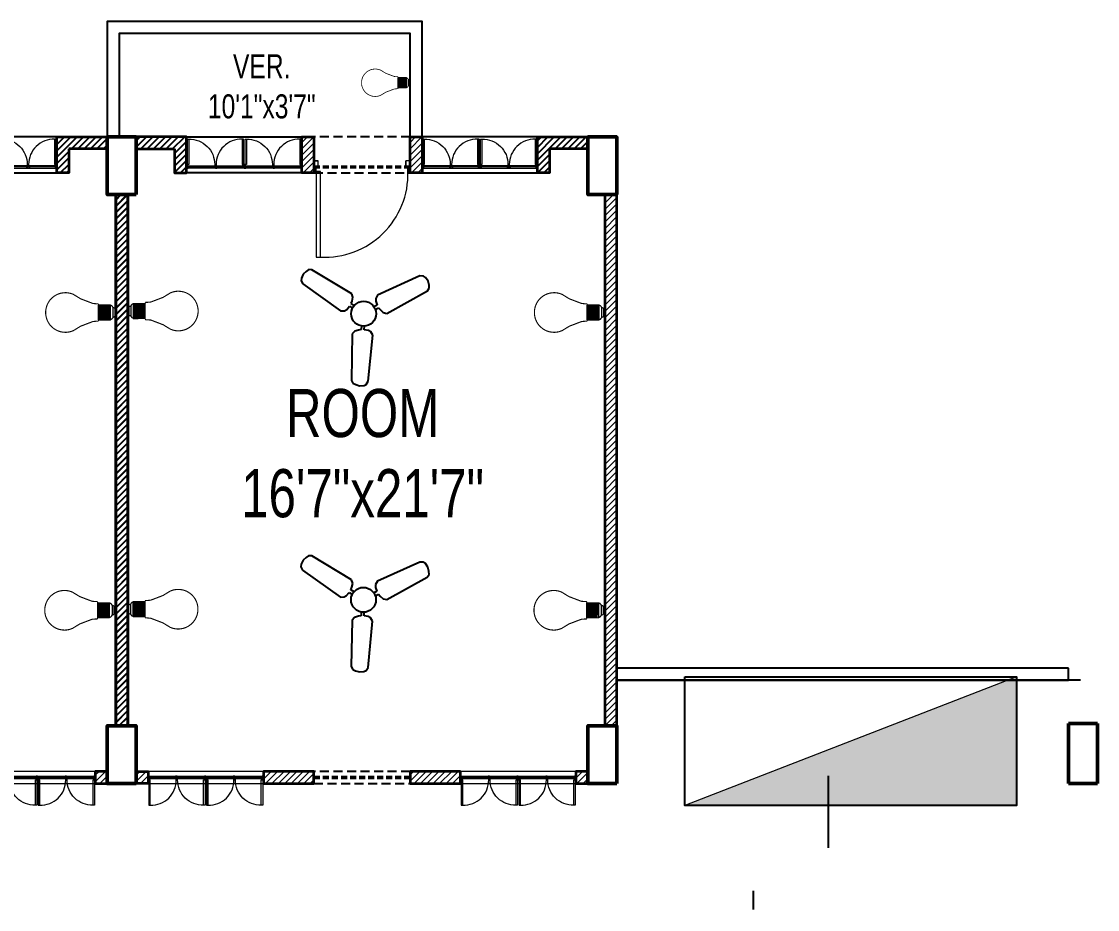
# Model space of a CAD drawing. Header units: inches. Extents: x -20263 to 10253, y -4567 to 3195.
# Drawn here: x 2133.1 to 2580.8, y 397.7 to 767.1 of the extents above; entities that cross this region are included whole.
import ezdxf

# ---------------------------------------------------------------- set-up
doc = ezdxf.new("R2010")
doc.units = ezdxf.units.IN
doc.header["$MEASUREMENT"] = 0
doc.linetypes.add('ACAD_ISO02W100', pattern=[15, 12, -3])
doc.linetypes.add('DASHED2', pattern=[0.375, 0.25, -0.125])
for name, color, linetype, lineweight in [('A-TEXT', 7, 'Continuous', 5), ('ar-DOOR-WOOD', 44, 'Continuous', 0), ('column', 1, 'Continuous', 50), ('Main Wall', 250, 'Continuous', 13), ('walll', 7, 'Continuous', 30)]:
    doc.layers.add(name, color=color, linetype=linetype, lineweight=lineweight)
doc.layers.add('hatch brick', color=32, linetype='Continuous', lineweight=0, transparency=0.4)
doc.layers.add('liveline', color=1, linetype='Continuous')
doc.styles.add('SIMPLE', font='romantic.ttf')
pattern_1 = [(45, (-1496052.2167, -132512.9514), (-1.3258252147, 1.3258252147), [])]
pattern_2 = [(45, (-1496117.7167, -132514.9514), (-1.3258252147, 1.3258252147), [])]
pattern_3 = [(45, (-1496121.2167, -132514.9514), (-1.3258252147, 1.3258252147), [])]
pattern_4 = [(45, (-1496135.7167, -132514.9514), (-1.3258252147, 1.3258252147), [])]
pattern_5 = [(45, (-1496120.0054, -132514.9514), (-1.3258252147, 1.3258252147), [])]
pattern_6 = [(45, (-1496126.2167, -132766.9514), (-1.3258252147, 1.3258252147), [])]
pattern_7 = [(45, (-1496007.2167, -132512.9514), (-1.3258252147, 1.3258252147), [])]

# ---------------------------------------------------------------- blocks, each defined once
blk = doc.blocks.new('DOOR_45')
at = {"layer": 'ar-DOOR-WOOD'}
for p, q in [((-10968.75, 15427.44), (-10963.75, 15427.44)), ((-10968.75, 15427.44), (-10968.75, 15426.44)), ((-10963.75, 15427.44), (-10963.75, 15425.44)), ((-11008.75, 15426.44), (-11008.75, 15424.44)), ((-10968.75, 15426.44), (-11008.75, 15426.44)), ((-11008.75, 15424.44), (-10968.75, 15424.44)), ((-10968.75, 15424.44), (-10968.75, 15426.44)), ((-10968.75, 15426.44), (-10966.75, 15426.44)), ((-10966.75, 15426.44), (-10966.75, 15425.44)), ((-10966.75, 15425.44), (-10963.75, 15425.44)), ((-10968.75, 15382.44), (-10968.75, 15383.44)), ((-10968.75, 15383.44), (-10966.75, 15383.44)), ((-10968.75, 15382.44), (-10963.75, 15382.44)), ((-10966.75, 15384.44), (-10963.75, 15384.44)), ((-10966.75, 15383.44), (-10966.75, 15384.44)), ((-10963.75, 15382.44), (-10963.75, 15384.44))]:
    blk.add_line(p, q, dxfattribs=at)
for points in [[(-10963.75, 15427.44), (-10968.75, 15427.44), (-10968.75, 15426.44), (-10966.75, 15426.44), (-10966.75, 15425.44), (-10963.75, 15425.44)], [(-10968.75, 15426.44), (-11008.75, 15426.44), (-11008.75, 15424.44), (-10968.75, 15424.44)], [(-10968.75, 15383.44), (-10968.75, 15382.44), (-10963.75, 15382.44), (-10963.75, 15384.44), (-10966.75, 15384.44), (-10966.75, 15383.44)]]:
    blk.add_lwpolyline(points, close=True, dxfattribs=at)
blk.add_arc((-10969.89, 15422.35), 38.92, 176.9083, 271.677, dxfattribs=at)
blk = doc.blocks.new('DOOR_40')
at = {"layer": 'ar-DOOR-WOOD'}
for p, q in [((-11029.1, 15421.4), (-11064.1, 15421.4)), ((-11064.1, 15421.4), (-11064.1, 15419.4)), ((-11064.1, 15419.4), (-11029.1, 15419.4)), ((-11029.1, 15422.4), (-11024.1, 15422.4)), ((-11029.1, 15422.4), (-11029.1, 15421.4)), ((-11029.1, 15419.4), (-11029.1, 15421.4)), ((-11029.1, 15421.4), (-11027.1, 15421.4)), ((-11027.1, 15421.4), (-11027.1, 15420.4)), ((-11027.1, 15420.4), (-11024.1, 15420.4)), ((-11024.1, 15422.4), (-11024.1, 15420.4)), ((-11029.1, 15383.4), (-11027.1, 15383.4)), ((-11029.1, 15382.4), (-11029.1, 15383.4)), ((-11029.1, 15382.4), (-11024.1, 15382.4)), ((-11027.1, 15383.4), (-11027.1, 15384.4)), ((-11027.1, 15384.4), (-11024.1, 15384.4)), ((-11024.1, 15382.4), (-11024.1, 15384.4))]:
    blk.add_line(p, q, dxfattribs=at)
blk.add_arc((-11029.4, 15418.2), 34.8, 178.03, 270.3561, dxfattribs=at)
blk = doc.blocks.new('room 1')
h = blk.add_hatch()
h.set_pattern_fill('ANSI31', color=256, scale=15)
h.paths.add_polyline_path([(1498318.01, 133229.01), (1498318.01, 133219.01), (1498323.01, 133219.01), (1498323.01, 133234.01), (1498302.01, 133234.01), (1498302.01, 133229.01), (1498302.01, 133229.01)])
h = blk.add_hatch()
h.set_pattern_fill('ANSI31', color=256, scale=15)
h.paths.add_polyline_path([(1498474.01, 133229.01), (1498474.01, 133219.01), (1498469.01, 133219.01), (1498469.01, 133234.01), (1498490.01, 133234.01), (1498490.01, 133229.01), (1498490.01, 133229.01)])
at = {"layer": 'hatch brick'}
h = blk.add_hatch(dxfattribs=at)
h.set_pattern_fill('ANSI31', color=256, scale=15)
h.set_pattern_definition([(45, (69, 2), (-1.3258252147, 1.3258252147), [])])
h.paths.add_polyline_path([(1498376.01, 133234.01), (1498376.01, 133219.01), (1498376.01, 133219.01), (1498371.01, 133219.01), (1498371.01, 133234.01)])
h = blk.add_hatch(dxfattribs=at)
h.set_pattern_fill('ANSI31', color=256, scale=15)
h.set_pattern_definition([(45, (114, 2), (-1.3258252147, 1.3258252147), [])])
h.paths.add_polyline_path([(1498421.01, 133234.01), (1498421.01, 133219.01), (1498421.01, 133219.01), (1498416.01, 133219.01), (1498416.01, 133234.01)])
h = blk.add_hatch(dxfattribs=at)
h.set_pattern_fill('ANSI31', color=256, scale=15)
h.paths.add_polyline_path([(1498298.51, 132989.01), (1498293.51, 132989.01), (1498293.51, 133210.01), (1498298.51, 133210.01)])
h = blk.add_hatch(dxfattribs=at)
h.set_pattern_fill('ANSI31', color=256, scale=15)
h.paths.add_polyline_path([(1498493.51, 132989.01), (1498498.51, 132989.01), (1498498.51, 133210.01), (1498493.51, 133210.01)])
h = blk.add_hatch(dxfattribs=at)
h.set_pattern_fill('ANSI31', color=256, scale=15)
h.set_pattern_definition([(45, (-14.5, 0), (-1.3258252147, 1.3258252147), [])])
h.paths.add_polyline_path([(1498302.01, 132970.01), (1498307.01, 132970.01), (1498307.01, 132965.01), (1498302.01, 132965.01)])
h = blk.add_hatch(dxfattribs=at)
h.set_pattern_fill('ANSI31', color=256, scale=15)
h.set_pattern_definition([(45, (-5, -252), (-1.3258252147, 1.3258252147), [])])
h.paths.add_polyline_path([(1498376.01, 132970.01), (1498355.01, 132970.01), (1498355.01, 132965.01), (1498376.01, 132965.01)])
h = blk.add_hatch(dxfattribs=at)
h.set_pattern_fill('ANSI31', color=256, scale=15)
h.set_pattern_definition([(45, (1.2113, 4e-09), (-1.3258252147, 1.3258252147), [])])
h.paths.add_polyline_path([(1498437.01, 132970.01), (1498416.01, 132970.01), (1498416.01, 132965.01), (1498437.01, 132965.01)])
h = blk.add_hatch(dxfattribs=at)
h.set_pattern_fill('ANSI31', color=256, scale=15)
h.paths.add_polyline_path([(1498490.01, 132970.01), (1498485.01, 132970.01), (1498485.01, 132965.01), (1498490.01, 132965.01)])
for points in [[(1498323.01, 133234.01), (1498371.01, 133234.01), (1498371.01, 133219.01), (1498323.01, 133219.01)], [(1498469.01, 133234.01), (1498421.01, 133234.01), (1498421.01, 133219.01), (1498469.01, 133219.01)]]:
    blk.add_lwpolyline(points, close=True)
at = {"linetype": 'DASHED2', "ltscale": 15}
for points in [[(1498376.01, 133219.01), (1498416.01, 133219.01), (1498416.01, 133234.01), (1498376.01, 133234.01)], [(1498376.01, 132965.01), (1498416.01, 132965.01), (1498416.01, 132970.01), (1498376.01, 132970.01)]]:
    blk.add_lwpolyline(points, close=True, dxfattribs=at)
at = {"layer": 'Main Wall', "color": 1, "lineweight": 50}
for points in [[(1498302.01, 133210.01), (1498290.01, 133210.01), (1498290.01, 133234.01), (1498302.01, 133234.01), (1498302.01, 133210.01)], [(1498502.01, 133210.01), (1498490.01, 133210.01), (1498490.01, 133234.01), (1498502.01, 133234.01), (1498502.01, 133210.01)], [(1498302.01, 132965.01), (1498290.01, 132965.01), (1498290.01, 132989.01), (1498302.01, 132989.01), (1498302.01, 132965.01)], [(1498502.01, 132965.01), (1498490.01, 132965.01), (1498490.01, 132989.01), (1498502.01, 132989.01), (1498502.01, 132965.01)]]:
    blk.add_lwpolyline(points, dxfattribs=at)
at = {"layer": 'Main Wall', "lineweight": 35}
for points in [[(1498318.01, 133229.01), (1498318.01, 133219.01), (1498323.01, 133219.01), (1498323.01, 133234.01), (1498302.01, 133234.01), (1498302.01, 133229.01), (1498302.01, 133229.01), (1498302.01, 133229.01), (1498318.01, 133229.01)], [(1498474.01, 133229.01), (1498474.01, 133219.01), (1498469.01, 133219.01), (1498469.01, 133234.01), (1498490.01, 133234.01), (1498490.01, 133229.01), (1498490.01, 133229.01), (1498490.01, 133229.01), (1498474.01, 133229.01)], [(1498376.01, 132970.01), (1498376.01, 132970.01), (1498355.01, 132970.01), (1498355.01, 132965.01), (1498376.01, 132965.01), (1498376.01, 132970.01)]]:
    blk.add_lwpolyline(points, dxfattribs=at)
for points in [[(1498376.01, 133234.01), (1498376.01, 133219.01), (1498376.01, 133219.01), (1498376.01, 133219.01), (1498371.01, 133219.01), (1498371.01, 133234.01)], [(1498421.01, 133234.01), (1498421.01, 133219.01), (1498421.01, 133219.01), (1498421.01, 133219.01), (1498416.01, 133219.01), (1498416.01, 133234.01)], [(1498298.51, 132989.01), (1498293.51, 132989.01), (1498293.51, 133210.01), (1498298.51, 133210.01)], [(1498493.51, 132989.01), (1498498.51, 132989.01), (1498498.51, 133210.01), (1498493.51, 133210.01)], [(1498302.01, 132970.01), (1498307.01, 132970.01), (1498307.01, 132965.01), (1498302.01, 132965.01)], [(1498437.01, 132970.01), (1498416.01, 132970.01), (1498416.01, 132965.01), (1498437.01, 132965.01)], [(1498490.01, 132970.01), (1498485.01, 132970.01), (1498485.01, 132965.01), (1498490.01, 132965.01)]]:
    blk.add_lwpolyline(points, close=True, dxfattribs=at)
at = {"layer": 'Main Wall', "color": 150}
for points in [[(1498371.01, 133221.01), (1498323.61, 133221.01), (1498323.61, 133222.01), (1498371.01, 133222.01)], [(1498371.01, 133221.01), (1498323.61, 133221.01), (1498323.61, 133221.51), (1498371.01, 133221.51)], [(1498421.01, 133221.01), (1498468.41, 133221.01), (1498468.41, 133222.01), (1498421.01, 133222.01)], [(1498421.01, 133221.01), (1498468.41, 133221.01), (1498468.41, 133221.51), (1498421.01, 133221.51)], [(1498307.01, 132968.01), (1498354.41, 132968.01), (1498354.41, 132967.01), (1498307.01, 132967.01)], [(1498307.01, 132968.01), (1498354.41, 132968.01), (1498354.41, 132967.51), (1498307.01, 132967.51)], [(1498437.61, 132968.01), (1498484.41, 132968.01), (1498484.41, 132967.01), (1498437.61, 132967.01)], [(1498437.61, 132968.01), (1498484.41, 132968.01), (1498484.41, 132967.51), (1498437.61, 132967.51)]]:
    blk.add_lwpolyline(points, close=True, dxfattribs=at)
at = {"layer": 'Main Wall', "color": 150, "linetype": 'DASHED2', "ltscale": 10}
for points in [[(1498376.01, 133222.01), (1498416.01, 133222.01), (1498416.01, 133221.01), (1498376.01, 133221.01)], [(1498376.01, 133222.01), (1498416.01, 133222.01), (1498416.01, 133221.51), (1498376.01, 133221.51)], [(1498376.01, 132968.01), (1498416.01, 132968.01), (1498416.01, 132967.01), (1498376.01, 132967.01)], [(1498376.01, 132968.01), (1498416.01, 132968.01), (1498416.01, 132967.51), (1498376.01, 132967.51)]]:
    blk.add_lwpolyline(points, close=True, dxfattribs=at)
at = {"layer": 'Main Wall'}
for points in [[(1498307.01, 132965.01), (1498355.01, 132965.01), (1498355.01, 132970.01), (1498307.01, 132970.01)], [(1498437.01, 132965.01), (1498485.01, 132965.01), (1498485.01, 132970.01), (1498437.01, 132970.01)]]:
    blk.add_lwpolyline(points, close=True, dxfattribs=at)
at = {"layer": 'Main Wall', "extrusion": (0, 0, -1)}
for name, p, xscale, yscale, zscale, rotation in [('DOOR_40', (-1502949.75, 129913.77), 0.2999999999999545, 0.2999999999999545, -0.2999999999999545, 270), ('DOOR_40', (-1502973.75, 129913.77), 0.2999999999999545, 0.2999999999999545, -0.2999999999999545, 270), ('DOOR_40', (-1493818.28, 129913.77), -0.2999999999999545, 0.2999999999999545, -0.2999999999999545, 90), ('DOOR_40', (-1493842.28, 129913.77), -0.2999999999999545, 0.2999999999999545, -0.2999999999999545, 90), ('DOOR_45', (-1512089.3, 142969.57), -0.8888888888889142, 0.8888888888889142, -0.8888888888889142, 270), ('DOOR_45', (-1512089.3, 123219.46), 0.8888888888889142, 0.8888888888889142, -0.8888888888889142, 270), ('DOOR_40', (-1493704.28, 136275.25), 0.2999999999999545, 0.2999999999999545, -0.2999999999999545, 90), ('DOOR_40', (-1493728.28, 136275.25), 0.2999999999999545, 0.2999999999999545, -0.2999999999999545, 90), ('DOOR_40', (-1493834.28, 136275.25), 0.2999999999999545, 0.2999999999999545, -0.2999999999999545, 90), ('DOOR_40', (-1493858.28, 136275.25), 0.2999999999999545, 0.2999999999999545, -0.2999999999999545, 90)]:
    blk.add_blockref(name, p, dxfattribs=dict(at, xscale=xscale, yscale=yscale, zscale=zscale, rotation=rotation))
at = {"layer": 'Main Wall'}
for p, xscale, yscale, zscale, rotation in [((1493720.28, 129913.77), 0.2999999999999545, 0.2999999999999545, 0.2999999999999545, 270), ((1493744.28, 129913.77), 0.2999999999999545, 0.2999999999999545, 0.2999999999999545, 270), ((1503047.75, 129913.77), -0.2999999999999545, 0.2999999999999545, 0.2999999999999546, 90), ((1503071.75, 129913.77), -0.2999999999999545, 0.2999999999999545, 0.2999999999999546, 90), ((1502933.75, 136275.25), 0.2999999999999546, 0.2999999999999546, 0.2999999999999546, 90), ((1502957.75, 136275.25), 0.2999999999999546, 0.2999999999999546, 0.2999999999999546, 90), ((1503063.75, 136275.25), 0.2999999999999546, 0.2999999999999546, 0.2999999999999546, 90), ((1503087.75, 136275.25), 0.2999999999999546, 0.2999999999999546, 0.2999999999999546, 90)]:
    blk.add_blockref('DOOR_40', p, dxfattribs=dict(at, xscale=xscale, yscale=yscale, zscale=zscale, rotation=rotation))
blk = doc.blocks.new('LED')
for p, q in [((-11.6, -7.7), (11.7, -7.7)), ((-11.6, -11), (11.7, -9.6)), ((-11.6, -13.3), (11.7, -11.8)), ((-11.5, -15.5), (11.8, -14.1)), ((-11.3, -17.8), (11.9, -16.3)), ((-12.1, -25.6), (11.9, -25.6)), ((-11.2, -20), (12.1, -18.6)), ((-11.2, -22.2), (12.1, -20.8)), ((-11.2, -24.5), (12.1, -23.1))]:
    blk.add_line(p, q)
at = {"lineweight": 9}
blk.add_line((7.8, -3.1), (-7.8, -3.1), dxfattribs=at)
for points, const_width in [([(5.3, 0), (5.4, 0), (5.7, 0), (6.1, -0.1), (6.6, -0.3), (7, -0.6), (7.2, -0.9), (7.4, -1.2), (7.5, -1.5), (7.7, -2), (7.7, -2.5), (7.8, -3.1), (7.7, -2.5), (7.7, -2), (7.5, -1.5), (7.4, -1.2), (7.2, -0.9), (7, -0.6), (6.6, -0.3), (6.1, -0.1), (5.7, 0), (5.4, 0), (5.3, 0), (-5.3, 0), (-5.4, 0), (-5.5, 0), (-5.8, 0), (-6.1, -0.1), (-6.4, -0.2), (-6.7, -0.5), (-7, -0.7), (-7.3, -1.1), (-7.6, -1.7), (-7.7, -2.3), (-7.8, -3.1), (-7.8, -3.1), (-7.9, -3.2), (-8.1, -3.2), (-8.3, -3.3), (-8.9, -3.6), (-9.6, -4.1), (-10.3, -4.7), (-11, -5.4), (-11.2, -5.9), (-11.4, -6.4), (-11.6, -7), (-11.6, -7.7), (-12.2, -7.7), (-12.1, -26)], 2), ([(-5.3, 0), (-5.4, 0), (-5.5, 0), (-5.8, 0), (-6.1, -0.1), (-6.4, -0.2), (-6.7, -0.5), (-7, -0.7), (-7.3, -1.1), (-7.6, -1.7), (-7.7, -2.3), (-7.8, -3.1)], 1), ([(11.9, -26.1), (11.9, -7.7), (11.7, -7.7), (11.6, -7), (11.4, -6.4), (11.2, -5.9), (11, -5.4), (10.3, -4.7), (9.6, -4.1), (8.9, -3.6), (8.3, -3.3), (7.9, -3.2), (7.8, -3.1), (7.8, -3.1)], 2), ([(-0.1, -111.1), (-0.2, -111.1), (-1, -111.1), (-1.8, -111.1), (-2.6, -111.1), (-3.4, -111), (-4.2, -110.9), (-5, -110.8), (-5.8, -110.6), (-6.6, -110.5), (-7.4, -110.3), (-8.1, -110.1), (-8.9, -109.9), (-9.6, -109.7), (-10.4, -109.5), (-11.1, -109.2), (-11.8, -108.9), (-12.5, -108.7), (-13.2, -108.3), (-13.9, -108), (-14.6, -107.7), (-15.3, -107.3), (-16, -106.9), (-16.6, -106.6), (-17.3, -106.2), (-17.9, -105.7), (-18.5, -105.3), (-19.2, -104.8), (-19.8, -104.4), (-20.4, -103.9), (-20.9, -103.4), (-21.5, -102.9), (-22.1, -102.4), (-22.6, -101.9), (-23.1, -101.3), (-23.7, -100.8), (-24.2, -100.2), (-24.6, -99.6), (-25.1, -99), (-25.6, -98.4), (-26, -97.8), (-26.5, -97.2), (-26.9, -96.5), (-27.3, -95.9), (-27.7, -95.2), (-28.1, -94.6), (-28.4, -93.9), (-28.8, -93.2), (-29.1, -92.5), (-29.4, -91.8), (-29.7, -91.1), (-30, -90.4), (-30.2, -89.6), (-30.5, -88.9), (-30.7, -88.1), (-30.9, -87.4), (-31.1, -86.6), (-31.2, -85.9), (-31.4, -85.1), (-31.5, -84.3), (-31.6, -83.5), (-31.7, -82.7), (-31.8, -81.9), (-31.8, -81.1), (-31.9, -80.3), (-31.9, -79.5), (-31.9, -78.2), (-31.8, -77), (-31.7, -75.8), (-31.5, -74.6), (-31.3, -73.4), (-31.1, -72.2), (-30.8, -71.1), (-30.4, -69.9), (-30, -68.8), (-29.6, -67.7), (-29.2, -66.6), (-22.1, -55), (-14.6, -35.3), (-14.1, -29.7), (-14.1, -27.1), (-12.1, -25.6)], 1.8), ([(-0.1, -111.1), (0, -111.1), (0.8, -111.1), (1.6, -111.1), (2.5, -111.1), (3.3, -111), (4, -110.9), (4.8, -110.8), (5.6, -110.6), (6.4, -110.5), (7.2, -110.3), (7.9, -110.1), (8.7, -109.9), (9.4, -109.7), (10.2, -109.5), (10.9, -109.2), (11.6, -108.9), (12.3, -108.7), (13, -108.3), (13.7, -108), (14.4, -107.7), (15.1, -107.3), (15.8, -106.9), (16.4, -106.6), (17.1, -106.2), (17.7, -105.7), (18.3, -105.3), (19, -104.8), (19.6, -104.4), (20.2, -103.9), (20.7, -103.4), (21.3, -102.9), (21.9, -102.4), (22.4, -101.9), (22.9, -101.3), (23.5, -100.8), (24, -100.2), (24.5, -99.6), (24.9, -99), (25.4, -98.4), (25.8, -97.8), (26.3, -97.2), (26.7, -96.5), (27.1, -95.9), (27.5, -95.2), (27.9, -94.6), (28.2, -93.9), (28.6, -93.2), (28.9, -92.5), (29.2, -91.8), (29.5, -91.1), (29.8, -90.4), (30, -89.6), (30.3, -88.9), (30.5, -88.1), (30.7, -87.4), (30.9, -86.6), (31, -85.9), (31.2, -85.1), (31.3, -84.3), (31.4, -83.5), (31.5, -82.7), (31.6, -81.9), (31.6, -81.1), (31.7, -80.3), (31.7, -79.5), (31.7, -78.2), (31.6, -77), (31.5, -75.8), (31.3, -74.6), (31.1, -73.4), (30.9, -72.2), (30.6, -71.1), (30.2, -69.9), (29.9, -68.8), (29.4, -67.7), (29, -66.6), (21.9, -55), (14.4, -35.3), (13.9, -29.7), (13.9, -27.1), (11.9, -25.6)], 1.8)]:
    blk.add_lwpolyline(points, dxfattribs=dict(const_width=const_width))
at = {"color": 7, "lineweight": 20}
blk.add_open_spline([(-9.8, -25.6), (-9.8, -25.6), (9.4, -25.6), (9.4, -25.6)], degree=3, dxfattribs=at)
blk = doc.blocks.new('6')
at = {"color": 7}
for p, q in [((3268.2, -2243.2), (3260.1, -2275.1)), ((3285.1, -2227.8), (3268.2, -2243.2)), ((3322, -2211.4), (3285.1, -2227.8)), ((3358.8, -2210.9), (3322, -2211.4)), ((3387.4, -2214.9), (3358.8, -2210.9)), ((3407.5, -2235.6), (3387.4, -2214.9)), ((3532.6, -2638.3), (3407.5, -2235.6)), ((3260.1, -2275.1), (3351.4, -2686.9)), ((3518.4, -2668.9), (3532.6, -2638.3)), ((3351.4, -2686.9), (3378.5, -2709.3)), ((3378.5, -2709.3), (3403, -2714.4)), ((3403, -2714.4), (3440.1, -2709.5)), ((3440.1, -2709.5), (3449.6, -2742.4)), ((3467.6, -2701.4), (3489.2, -2689.8)), ((3476.7, -2735.2), (3467.6, -2701.4)), ((3489.2, -2689.8), (3518.4, -2668.9)), ((3649, -2834.9), (3634.6, -2869.5)), ((3665.6, -2816.2), (3649, -2834.9)), ((3698.5, -2804), (3665.6, -2816.2)), ((4100.8, -2930.8), (3698.5, -2804)), ((3290.9, -2913.4), (3004.7, -3223.2)), ((3324.5, -2910.5), (3290.9, -2913.4)), ((3357.2, -2925.3), (3324.5, -2910.5)), ((3378, -2938.2), (3357.2, -2925.3)), ((3402.8, -2913.4), (3378, -2938.2)), ((3594.1, -2888.3), (3627.9, -2897.4)), ((3634.6, -2869.5), (3601.3, -2861.3)), ((3627.9, -2897.4), (3627.1, -2921.8)), ((3627.1, -2921.8), (3630.6, -2957.5)), ((4124.4, -2953.8), (4100.8, -2930.8)), ((3398.8, -2958), (3422.6, -2933.2)), ((3421.6, -2987.7), (3398.8, -2958)), ((3429.5, -3011.4), (3421.6, -2987.7)), ((3423.5, -3046), (3429.5, -3011.4)), ((3630.6, -2957.5), (3650, -2985.2)), ((3650, -2985.2), (4061.4, -3078.2)), ((4107, -3048.4), (4125, -3016.3)), ((4129.3, -2976.1), (4124.4, -2953.8)), ((4125, -3016.3), (4129.3, -2976.1)), ((3112.6, -3331), (3423.5, -3046)), ((4061.4, -3078.2), (4089.3, -3071.2)), ((4089.3, -3071.2), (4107, -3048.4)), ((3004.7, -3223.2), (2996.8, -3250.9)), ((2996.8, -3250.9), (3007.7, -3277.6)), ((3007.7, -3277.6), (3026.5, -3309.3)), ((3026.5, -3309.3), (3059.1, -3333)), ((3059.1, -3333), (3080.9, -3339.9)), ((3080.9, -3339.9), (3112.6, -3331))]:
    blk.add_line(p, q, dxfattribs=at)
blk.add_circle((3491.2, -2845.6), 113.2, dxfattribs=at)

msp = doc.modelspace()

# ---------------------------------------------------------------- hatches: boundary and pattern name
h = msp.add_hatch()
h.set_pattern_fill('ANSI31', color=256, scale=15)
h.set_pattern_definition(pattern_3)
h.paths.add_polyline_path([(2196.797, 714.062), (2196.797, 704.062), (2201.797, 704.062), (2201.797, 719.062), (2180.797, 719.062), (2180.797, 714.062), (2180.797, 714.062)])
h = msp.add_hatch()
h.set_pattern_fill('ANSI31', color=256, scale=15)
h.set_pattern_definition(pattern_3)
h.paths.add_polyline_path([(2196.797, 714.062), (2196.797, 704.062), (2201.797, 704.062), (2201.797, 719.062), (2180.797, 719.062), (2180.797, 714.062), (2180.797, 714.062)])
h = msp.add_hatch()
h.set_pattern_fill('ANSI31', color=256, scale=15)
h.set_pattern_definition(pattern_3)
h.paths.add_polyline_path([(2352.797, 714.062), (2352.797, 704.062), (2347.797, 704.062), (2347.797, 719.062), (2368.797, 719.062), (2368.797, 714.062), (2368.797, 714.062)])
h = msp.add_hatch()
h.set_pattern_fill('ANSI31', color=256, scale=15)
h.set_pattern_definition(pattern_3)
h.paths.add_polyline_path([(2352.797, 714.062), (2352.797, 704.062), (2347.797, 704.062), (2347.797, 719.062), (2368.797, 719.062), (2368.797, 714.062), (2368.797, 714.062)])
at = {"layer": 'hatch brick'}
h = msp.add_hatch(dxfattribs=at)
h.set_pattern_fill('ANSI31', color=256, scale=15)
h.set_pattern_definition(pattern_1)
h.paths.add_polyline_path([(2254.797, 719.062), (2254.797, 704.062), (2254.797, 704.062), (2249.797, 704.062), (2249.797, 719.062)])
h = msp.add_hatch(dxfattribs=at)
h.set_pattern_fill('ANSI31', color=256, scale=15)
h.set_pattern_definition(pattern_1)
h.paths.add_polyline_path([(2254.797, 719.062), (2254.797, 704.062), (2254.797, 704.062), (2249.797, 704.062), (2249.797, 719.062)])
h = msp.add_hatch(dxfattribs=at)
h.set_pattern_fill('ANSI31', color=256, scale=15)
h.set_pattern_definition(pattern_7)
h.paths.add_polyline_path([(2299.797, 719.062), (2299.797, 704.062), (2299.797, 704.062), (2294.797, 704.062), (2294.797, 719.062)])
h = msp.add_hatch(dxfattribs=at)
h.set_pattern_fill('ANSI31', color=256, scale=15)
h.set_pattern_definition(pattern_7)
h.paths.add_polyline_path([(2299.797, 719.062), (2299.797, 704.062), (2299.797, 704.062), (2294.797, 704.062), (2294.797, 719.062)])
h = msp.add_hatch(dxfattribs=at)
h.set_pattern_fill('ANSI31', color=256, scale=15)
h.set_pattern_definition(pattern_3)
h.paths.add_polyline_path([(2177.297, 474.062), (2172.297, 474.062), (2172.297, 695.062), (2177.297, 695.062)])
h = msp.add_hatch(dxfattribs=at)
h.set_pattern_fill('ANSI31', color=256, scale=15)
h.set_pattern_definition(pattern_3)
h.paths.add_polyline_path([(2177.297, 474.062), (2172.297, 474.062), (2172.297, 695.062), (2177.297, 695.062)])
h = msp.add_hatch(dxfattribs=at)
h.set_pattern_fill('ANSI31', color=256, scale=15)
h.set_pattern_definition(pattern_2)
h.paths.add_polyline_path([(2375.797, 474.062), (2380.797, 474.062), (2380.797, 695.062), (2375.797, 695.062)])
h = msp.add_hatch(dxfattribs=at)
h.set_pattern_fill('ANSI31', color=256, scale=15)
h.set_pattern_definition(pattern_2)
h.paths.add_polyline_path([(2375.797, 474.062), (2380.797, 474.062), (2380.797, 695.062), (2375.797, 695.062)])
h = msp.add_hatch(dxfattribs=at)
h.set_pattern_fill('ANSI31', color=256, scale=15)
h.set_pattern_definition(pattern_4)
h.paths.add_polyline_path([(2180.797, 455.062), (2185.797, 455.062), (2185.797, 450.062), (2180.797, 450.062)])
h = msp.add_hatch(dxfattribs=at)
h.set_pattern_fill('ANSI31', color=256, scale=15)
h.set_pattern_definition(pattern_4)
h.paths.add_polyline_path([(2180.797, 455.062), (2185.797, 455.062), (2185.797, 450.062), (2180.797, 450.062)])
h = msp.add_hatch(dxfattribs=at)
h.set_pattern_fill('ANSI31', color=256, scale=15)
h.set_pattern_definition(pattern_6)
h.paths.add_polyline_path([(2254.797, 455.062), (2233.797, 455.062), (2233.797, 450.062), (2254.797, 450.062)])
h = msp.add_hatch(dxfattribs=at)
h.set_pattern_fill('ANSI31', color=256, scale=15)
h.set_pattern_definition(pattern_6)
h.paths.add_polyline_path([(2254.797, 455.062), (2233.797, 455.062), (2233.797, 450.062), (2254.797, 450.062)])
h = msp.add_hatch(dxfattribs=at)
h.set_pattern_fill('ANSI31', color=256, scale=15)
h.set_pattern_definition(pattern_5)
h.paths.add_polyline_path([(2315.797, 455.062), (2294.797, 455.062), (2294.797, 450.062), (2315.797, 450.062)])
h = msp.add_hatch(dxfattribs=at)
h.set_pattern_fill('ANSI31', color=256, scale=15)
h.set_pattern_definition(pattern_5)
h.paths.add_polyline_path([(2315.797, 455.062), (2294.797, 455.062), (2294.797, 450.062), (2315.797, 450.062)])
h = msp.add_hatch(dxfattribs=at)
h.set_pattern_fill('ANSI31', color=256, scale=15)
h.set_pattern_definition(pattern_3)
h.paths.add_polyline_path([(2368.797, 455.062), (2363.797, 455.062), (2363.797, 450.062), (2368.797, 450.062)])
h = msp.add_hatch(dxfattribs=at)
h.set_pattern_fill('ANSI31', color=256, scale=15)
h.set_pattern_definition(pattern_3)
h.paths.add_polyline_path([(2368.797, 455.062), (2363.797, 455.062), (2363.797, 450.062), (2368.797, 450.062)])
at = {"layer": 'walll', "linetype": 'ACAD_ISO02W100', "lineweight": 20}
h = msp.add_hatch(color=7, dxfattribs=at)
h.dxf.hatch_style = 1
h.paths.add_polyline_path([(2547.111, 440.868), (2547.111, 494.408), (2409.141, 440.868)])

# ---------------------------------------------------------------- linework, layer by layer
for p, q in [((2568.797, 498.062), (2380.797, 498.062)), ((2568.797, 498.062), (2380.797, 498.062)), ((2573.797, 493.062), (2380.797, 493.062)), ((2573.797, 493.062), (2380.797, 493.062))]:
    msp.add_line(p, q)
at = {"color": 7, "lineweight": 20}
msp.add_line((2547.111, 494.408), (2409.141, 440.868), dxfattribs=at)
at = {"color": 30, "true_color": 0xf8991e}
msp.add_line((2437.577, 405.349), (2437.577, 397.661), dxfattribs=at)
msp.add_line((2437.577, 405.349), (2437.577, 397.661), dxfattribs=at)
for points in [[(2299.797, 719.062), (2299.797, 767.062), (2168.797, 767.062), (2168.797, 719.062)], [(2299.797, 719.062), (2299.797, 767.062), (2168.797, 767.062), (2168.797, 719.062)], [(2294.797, 719.062), (2294.797, 762.062), (2173.797, 762.062), (2173.797, 719.062)], [(2294.797, 719.062), (2294.797, 762.062), (2173.797, 762.062), (2173.797, 719.062)]]:
    msp.add_lwpolyline(points)
for points in [[(2201.797, 719.062), (2249.797, 719.062), (2249.797, 704.062), (2201.797, 704.062)], [(2201.797, 719.062), (2249.797, 719.062), (2249.797, 704.062), (2201.797, 704.062)], [(2347.797, 719.062), (2299.797, 719.062), (2299.797, 704.062), (2347.797, 704.062)], [(2347.797, 719.062), (2299.797, 719.062), (2299.797, 704.062), (2347.797, 704.062)], [(2568.797, 498.062), (2380.797, 498.062), (2380.797, 493.062), (2568.797, 493.062)], [(2568.797, 498.062), (2380.797, 498.062), (2380.797, 493.062), (2568.797, 493.062)]]:
    msp.add_lwpolyline(points, close=True)
at = {"linetype": 'DASHED2', "ltscale": 15}
for points in [[(2254.797, 704.062), (2294.797, 704.062), (2294.797, 719.062), (2254.797, 719.062)], [(2254.797, 704.062), (2294.797, 704.062), (2294.797, 719.062), (2254.797, 719.062)], [(2254.797, 450.062), (2294.797, 450.062), (2294.797, 455.062), (2254.797, 455.062)], [(2254.797, 450.062), (2294.797, 450.062), (2294.797, 455.062), (2254.797, 455.062)]]:
    msp.add_lwpolyline(points, close=True, dxfattribs=at)
at = {"color": 7, "lineweight": -3}
msp.add_lwpolyline([(2409.141, 494.408), (2547.111, 494.408), (2547.111, 440.868), (2409.141, 440.868)], close=True, dxfattribs=at)
at = {"layer": 'column', "ltscale": 2000}
for p, q in [((2568.797, 475.062), (2580.797, 475.062)), ((2568.797, 475.062), (2568.797, 450.062)), ((2568.797, 475.062), (2580.797, 475.062)), ((2568.797, 475.062), (2568.797, 450.062)), ((2568.797, 475.062), (2580.797, 475.062)), ((2568.797, 475.062), (2568.797, 450.062)), ((2568.797, 475.062), (2580.797, 475.062)), ((2568.797, 475.062), (2568.797, 450.062)), ((2580.797, 475.062), (2580.797, 450.062)), ((2580.797, 475.062), (2580.797, 450.062)), ((2580.797, 475.062), (2580.797, 450.062)), ((2580.797, 475.062), (2580.797, 450.062)), ((2580.797, 450.062), (2568.797, 450.062)), ((2580.797, 450.062), (2568.797, 450.062)), ((2580.797, 450.062), (2568.797, 450.062)), ((2580.797, 450.062), (2568.797, 450.062))]:
    msp.add_line(p, q, dxfattribs=at)
at = {"layer": 'liveline'}
msp.add_line((2468.795, 453.295), (2468.795, 423.295), dxfattribs=at)
at = {"layer": 'Main Wall', "color": 1, "lineweight": 50}
for points in [[(2180.797, 695.062), (2168.797, 695.062), (2168.797, 719.062), (2180.797, 719.062), (2180.797, 695.062)], [(2180.797, 695.062), (2168.797, 695.062), (2168.797, 719.062), (2180.797, 719.062), (2180.797, 695.062)], [(2380.797, 695.062), (2368.797, 695.062), (2368.797, 719.062), (2380.797, 719.062), (2380.797, 695.062)], [(2380.797, 695.062), (2368.797, 695.062), (2368.797, 719.062), (2380.797, 719.062), (2380.797, 695.062)], [(2180.797, 450.062), (2168.797, 450.062), (2168.797, 474.062), (2180.797, 474.062), (2180.797, 450.062)], [(2180.797, 450.062), (2168.797, 450.062), (2168.797, 474.062), (2180.797, 474.062), (2180.797, 450.062)], [(2380.797, 450.062), (2368.797, 450.062), (2368.797, 474.062), (2380.797, 474.062), (2380.797, 450.062)], [(2380.797, 450.062), (2368.797, 450.062), (2368.797, 474.062), (2380.797, 474.062), (2380.797, 450.062)]]:
    msp.add_lwpolyline(points, dxfattribs=at)
at = {"layer": 'Main Wall', "lineweight": 35}
for points in [[(2196.797, 714.062), (2196.797, 704.062), (2201.797, 704.062), (2201.797, 719.062), (2180.797, 719.062), (2180.797, 714.062), (2180.797, 714.062), (2180.797, 714.062), (2196.797, 714.062)], [(2196.797, 714.062), (2196.797, 704.062), (2201.797, 704.062), (2201.797, 719.062), (2180.797, 719.062), (2180.797, 714.062), (2180.797, 714.062), (2180.797, 714.062), (2196.797, 714.062)], [(2352.797, 714.062), (2352.797, 704.062), (2347.797, 704.062), (2347.797, 719.062), (2368.797, 719.062), (2368.797, 714.062), (2368.797, 714.062), (2368.797, 714.062), (2352.797, 714.062)], [(2352.797, 714.062), (2352.797, 704.062), (2347.797, 704.062), (2347.797, 719.062), (2368.797, 719.062), (2368.797, 714.062), (2368.797, 714.062), (2368.797, 714.062), (2352.797, 714.062)], [(2254.797, 455.062), (2254.797, 455.062), (2233.797, 455.062), (2233.797, 450.062), (2254.797, 450.062), (2254.797, 455.062)], [(2254.797, 455.062), (2254.797, 455.062), (2233.797, 455.062), (2233.797, 450.062), (2254.797, 450.062), (2254.797, 455.062)]]:
    msp.add_lwpolyline(points, dxfattribs=at)
for points in [[(2254.797, 719.062), (2254.797, 704.062), (2254.797, 704.062), (2254.797, 704.062), (2249.797, 704.062), (2249.797, 719.062)], [(2254.797, 719.062), (2254.797, 704.062), (2254.797, 704.062), (2254.797, 704.062), (2249.797, 704.062), (2249.797, 719.062)], [(2299.797, 719.062), (2299.797, 704.062), (2299.797, 704.062), (2299.797, 704.062), (2294.797, 704.062), (2294.797, 719.062)], [(2299.797, 719.062), (2299.797, 704.062), (2299.797, 704.062), (2299.797, 704.062), (2294.797, 704.062), (2294.797, 719.062)], [(2177.297, 474.062), (2172.297, 474.062), (2172.297, 695.062), (2177.297, 695.062)], [(2177.297, 474.062), (2172.297, 474.062), (2172.297, 695.062), (2177.297, 695.062)], [(2375.797, 474.062), (2380.797, 474.062), (2380.797, 695.062), (2375.797, 695.062)], [(2375.797, 474.062), (2380.797, 474.062), (2380.797, 695.062), (2375.797, 695.062)], [(2180.797, 455.062), (2185.797, 455.062), (2185.797, 450.062), (2180.797, 450.062)], [(2180.797, 455.062), (2185.797, 455.062), (2185.797, 450.062), (2180.797, 450.062)], [(2315.797, 455.062), (2294.797, 455.062), (2294.797, 450.062), (2315.797, 450.062)], [(2315.797, 455.062), (2294.797, 455.062), (2294.797, 450.062), (2315.797, 450.062)], [(2368.797, 455.062), (2363.797, 455.062), (2363.797, 450.062), (2368.797, 450.062)], [(2368.797, 455.062), (2363.797, 455.062), (2363.797, 450.062), (2368.797, 450.062)]]:
    msp.add_lwpolyline(points, close=True, dxfattribs=at)
at = {"layer": 'Main Wall', "color": 150}
for points in [[(2249.797, 706.062), (2202.397, 706.062), (2202.397, 707.062), (2249.797, 707.062)], [(2249.797, 706.062), (2202.397, 706.062), (2202.397, 707.062), (2249.797, 707.062)], [(2249.797, 706.062), (2202.397, 706.062), (2202.397, 706.562), (2249.797, 706.562)], [(2249.797, 706.062), (2202.397, 706.062), (2202.397, 706.562), (2249.797, 706.562)], [(2299.797, 706.062), (2347.197, 706.062), (2347.197, 707.062), (2299.797, 707.062)], [(2299.797, 706.062), (2347.197, 706.062), (2347.197, 707.062), (2299.797, 707.062)], [(2299.797, 706.062), (2347.197, 706.062), (2347.197, 706.562), (2299.797, 706.562)], [(2299.797, 706.062), (2347.197, 706.062), (2347.197, 706.562), (2299.797, 706.562)], [(2185.797, 453.062), (2233.197, 453.062), (2233.197, 452.062), (2185.797, 452.062)], [(2185.797, 453.062), (2233.197, 453.062), (2233.197, 452.562), (2185.797, 452.562)], [(2185.797, 453.062), (2233.197, 453.062), (2233.197, 452.062), (2185.797, 452.062)], [(2185.797, 453.062), (2233.197, 453.062), (2233.197, 452.562), (2185.797, 452.562)], [(2316.397, 453.062), (2363.197, 453.062), (2363.197, 452.062), (2316.397, 452.062)], [(2316.397, 453.062), (2363.197, 453.062), (2363.197, 452.562), (2316.397, 452.562)], [(2316.397, 453.062), (2363.197, 453.062), (2363.197, 452.062), (2316.397, 452.062)], [(2316.397, 453.062), (2363.197, 453.062), (2363.197, 452.562), (2316.397, 452.562)]]:
    msp.add_lwpolyline(points, close=True, dxfattribs=at)
at = {"layer": 'Main Wall', "color": 150, "linetype": 'DASHED2', "ltscale": 10}
for points in [[(2254.797, 707.062), (2294.797, 707.062), (2294.797, 706.062), (2254.797, 706.062)], [(2254.797, 707.062), (2294.797, 707.062), (2294.797, 706.562), (2254.797, 706.562)], [(2254.797, 707.062), (2294.797, 707.062), (2294.797, 706.062), (2254.797, 706.062)], [(2254.797, 707.062), (2294.797, 707.062), (2294.797, 706.562), (2254.797, 706.562)], [(2254.797, 453.062), (2294.797, 453.062), (2294.797, 452.062), (2254.797, 452.062)], [(2254.797, 453.062), (2294.797, 453.062), (2294.797, 452.562), (2254.797, 452.562)], [(2254.797, 453.062), (2294.797, 453.062), (2294.797, 452.062), (2254.797, 452.062)], [(2254.797, 453.062), (2294.797, 453.062), (2294.797, 452.562), (2254.797, 452.562)]]:
    msp.add_lwpolyline(points, close=True, dxfattribs=at)
at = {"layer": 'Main Wall'}
for points in [[(2185.797, 450.062), (2233.797, 450.062), (2233.797, 455.062), (2185.797, 455.062)], [(2185.797, 450.062), (2233.797, 450.062), (2233.797, 455.062), (2185.797, 455.062)], [(2315.797, 450.062), (2363.797, 450.062), (2363.797, 455.062), (2315.797, 455.062)], [(2315.797, 450.062), (2363.797, 450.062), (2363.797, 455.062), (2315.797, 455.062)]]:
    msp.add_lwpolyline(points, close=True, dxfattribs=at)

# ---------------------------------------------------------------- block references
at = {"color": 1}
for p, xscale, yscale, zscale, rotation in [((2294.524, 741.613), -0.1793349189005943, 0.1793349189005943, 0.1793349189005943, 269.9999999998945), ((2294.524, 741.613), -0.1793349189005943, 0.1793349189005943, 0.1793349189005943, 269.9999999998945), ((2171.96, 646.036), -0.2590482185936613, 0.2590482185936613, 0.2590482185936613, 270), ((2171.96, 646.036), -0.2590482185936613, 0.2590482185936613, 0.2590482185936613, 270), ((2177.796, 646.647), 0.2590482185936613, 0.2590482185936613, 0.2590482185936613, 90), ((2177.796, 646.647), 0.2590482185936613, 0.2590482185936613, 0.2590482185936613, 90), ((2375.301, 646.036), -0.2590482185936613, 0.2590482185936613, 0.2590482185936613, 270), ((2375.301, 646.036), -0.2590482185936613, 0.2590482185936613, 0.2590482185936613, 270), ((2171.58, 522.16), -0.2590482185936613, 0.2590482185936613, 0.2590482185936613, 270), ((2171.58, 522.16), -0.2590482185936613, 0.2590482185936613, 0.2590482185936613, 270), ((2177.727, 522.604), 0.2590482185936613, 0.2590482185936613, 0.2590482185936613, 90), ((2177.727, 522.604), 0.2590482185936613, 0.2590482185936613, 0.2590482185936613, 90), ((2375.13, 522.16), -0.2590482185936613, 0.2590482185936613, 0.2590482185936613, 270), ((2375.13, 522.16), -0.2590482185936613, 0.2590482185936613, 0.2590482185936613, 270)]:
    msp.add_blockref('LED', p, dxfattribs=dict(at, xscale=xscale, yscale=yscale, zscale=zscale, rotation=rotation))
at = {"extrusion": (0, 0, -1), "xscale": -1, "zscale": -1}
msp.add_blockref('room 1', (1496321.217, -132514.951), dxfattribs=at)
msp.add_blockref('room 1', (1496321.217, -132514.951), dxfattribs=at)
at = {"color": 40, "true_color": 0xf8d731, "xscale": 0.04578869434389712, "yscale": 0.04578869434389712, "zscale": 0.04578869434389712, "rotation": 41.8550425353075}
for p in [(2069.455, 635.891), (2069.455, 635.891), (2069.391, 516.868), (2069.391, 516.868)]:
    msp.add_blockref('6', p, dxfattribs=at)
at = {"layer": 'Main Wall', "extrusion": (0, 0, -1), "xscale": 0.2999999999999545, "yscale": 0.2999999999999545}
for p, zscale, rotation in [((-6828.53, -2601.179), -0.2999999999999545, 270), ((-6828.53, -2601.179), -0.2999999999999545, 270), ((-6852.53, -2601.179), -0.2999999999999545, 270), ((-6852.53, -2601.179), -0.2999999999999545, 270), ((-6926.53, -2601.179), -0.2999999999999546, 270), ((-6926.53, -2601.179), -0.2999999999999546, 270), ((-6950.53, -2601.179), -0.2999999999999546, 270), ((-6950.53, -2601.179), -0.2999999999999546, 270), ((2416.937, 3760.302), -0.2999999999999545, 90), ((2416.937, 3760.302), -0.2999999999999545, 90), ((2392.937, 3760.302), -0.2999999999999545, 90), ((2392.937, 3760.302), -0.2999999999999545, 90), ((2286.937, 3760.302), -0.2999999999999545, 90), ((2286.937, 3760.302), -0.2999999999999545, 90), ((2262.937, 3760.302), -0.2999999999999545, 90), ((2262.937, 3760.302), -0.2999999999999545, 90)]:
    msp.add_blockref('DOOR_40', p, dxfattribs=dict(at, zscale=zscale, rotation=rotation))
at = {"layer": 'Main Wall'}
for name, p, xscale, yscale, zscale, rotation in [('DOOR_40', (-2400.937, -2601.179), 0.2999999999999545, 0.2999999999999545, 0.2999999999999545, 270), ('DOOR_40', (-2400.937, -2601.179), 0.2999999999999545, 0.2999999999999545, 0.2999999999999545, 270), ('DOOR_40', (-2376.937, -2601.179), 0.2999999999999545, 0.2999999999999545, 0.2999999999999545, 270), ('DOOR_40', (-2376.937, -2601.179), 0.2999999999999545, 0.2999999999999545, 0.2999999999999545, 270), ('DOOR_40', (-2302.937, -2601.179), 0.2999999999999545, 0.2999999999999545, 0.2999999999999545, 270), ('DOOR_40', (-2302.937, -2601.179), 0.2999999999999545, 0.2999999999999545, 0.2999999999999545, 270), ('DOOR_40', (-2278.937, -2601.179), 0.2999999999999545, 0.2999999999999545, 0.2999999999999545, 270), ('DOOR_40', (-2278.937, -2601.179), 0.2999999999999545, 0.2999999999999545, 0.2999999999999545, 270), ('DOOR_45', (15968.081, 10454.617), 0.8888888888889142, 0.8888888888889142, 0.8888888888889142, 90), ('DOOR_45', (15968.081, 10454.617), 0.8888888888889142, 0.8888888888889142, 0.8888888888889142, 90), ('DOOR_40', (6812.53, 3760.302), 0.2999999999999546, 0.2999999999999546, 0.2999999999999546, 90), ('DOOR_40', (6812.53, 3760.302), 0.2999999999999546, 0.2999999999999546, 0.2999999999999546, 90), ('DOOR_40', (6836.53, 3760.302), 0.2999999999999546, 0.2999999999999546, 0.2999999999999546, 90), ('DOOR_40', (6836.53, 3760.302), 0.2999999999999546, 0.2999999999999546, 0.2999999999999546, 90), ('DOOR_40', (6942.53, 3760.302), 0.2999999999999546, 0.2999999999999546, 0.2999999999999546, 90), ('DOOR_40', (6942.53, 3760.302), 0.2999999999999546, 0.2999999999999546, 0.2999999999999546, 90), ('DOOR_40', (6966.53, 3760.302), 0.2999999999999546, 0.2999999999999546, 0.2999999999999546, 90), ('DOOR_40', (6966.53, 3760.302), 0.2999999999999546, 0.2999999999999546, 0.2999999999999546, 90)]:
    msp.add_blockref(name, p, dxfattribs=dict(at, xscale=xscale, yscale=yscale, zscale=zscale, rotation=rotation))

# ---------------------------------------------------------------- texts
at = {"layer": 'A-TEXT', "attachment_point": 9, "style": 'SIMPLE'}
for s, insert, char_height, width in [('\\pxqc;{\\fSwis721 LtCn BT|b0|i0|c0|p34;VER.\\P10\'1"x3\'7"}', (2269.797, 726.629), 10, 73.45933), ('\\pxqc;{\\fSwis721 LtCn BT|b0|i0|c0|p34;VER.\\P10\'1"x3\'7"}', (2269.797, 726.629), 10, 73.45933), ('\\pxqc;{\\fSwis721 LtCn BT|b0|i0|c0|p34;ROOM\\P16\'7"x21\'7"}', (2348.488, 560.558), 20, 146.91866), ('\\pxqc;{\\fSwis721 LtCn BT|b0|i0|c0|p34;ROOM\\P16\'7"x21\'7"}', (2348.488, 560.558), 20, 146.91866)]:
    msp.add_mtext(s, dxfattribs=dict(at, insert=insert, char_height=char_height, width=width))

doc.saveas('drawing.dxf')
